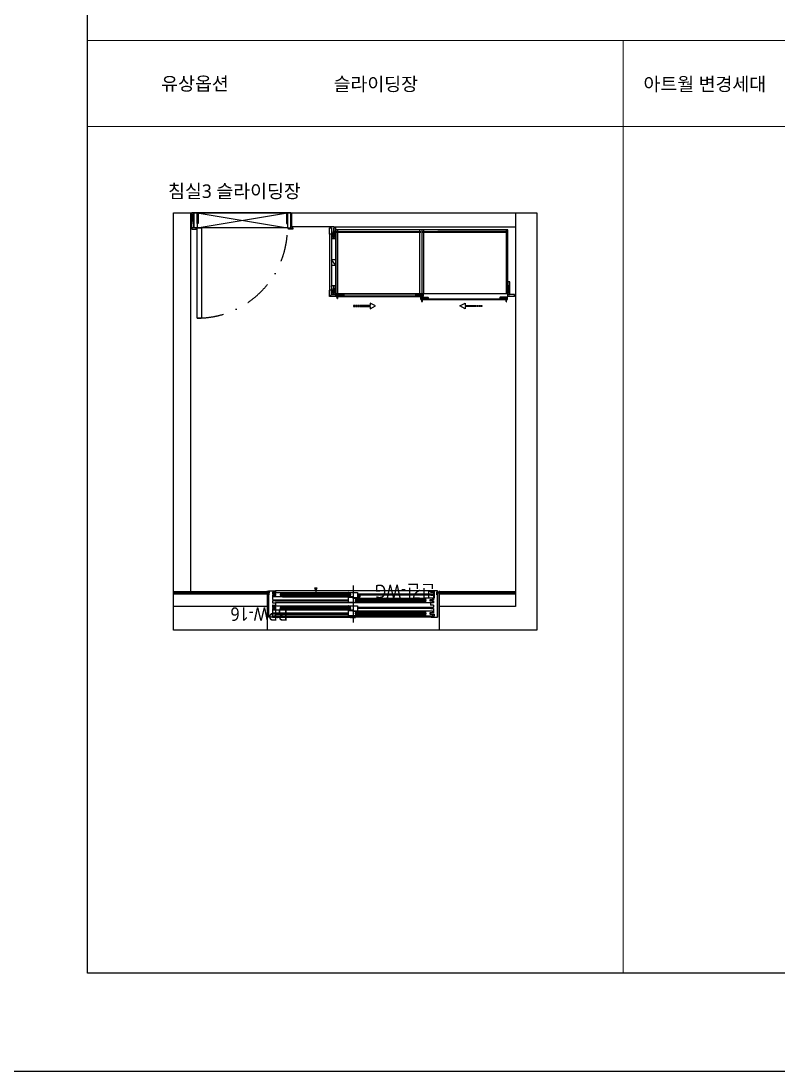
# Model space of a CAD drawing. Header units: millimetres. Extents: x -33000 to 294000, y 0 to 42408.
# Drawn here: x 84617 to 91656, y 0 to 9761 of the extents above; entities that cross this region are included whole.
import ezdxf
from ezdxf.enums import TextEntityAlignment as Align

# ---------------------------------------------------------------- set-up
doc = ezdxf.new("R2010")
doc.units = ezdxf.units.MM
doc.header["$LTSCALE"] = 50
doc.linetypes.add('DASHDOTX2', pattern=[2, 1, -0.5, 0, -0.5])
doc.layers.add('arch', color=8, linetype='Continuous')
doc.layers.add('실명', color=9, linetype='Continuous')
doc.layers.add('cloud', color=7, linetype='Continuous', true_color=0xb3ef8f, plot=False)
doc.styles.add('FORTELINE', font='malgun.ttf')
doc.styles.add('XR-Unit-Plan$0$맑은 고딕', font='malgun.ttf')
doc.styles.add('맑은고딕', font='malgun.ttf')

msp = doc.modelspace()

# ---------------------------------------------------------------- hatches: boundary and pattern name
at = {"layer": 'arch'}
h = msp.add_hatch(color=256, dxfattribs=at)
h.dxf.hatch_style = 1
h.paths.add_polyline_path([(87370.4, 4489.2), (87345.4, 4489.2), (87357.9, 4464.2)])

# ---------------------------------------------------------------- linework, layer by layer
at = {"layer": 'arch', "linetype": 'ByBlock', "lineweight": 5}
for p, q in [((85235, 9579.2), (87235, 9579.2)), ((85235, 8779.2), (85235, 9579.2)), ((85235, 9579.2), (99203.9, 9579.2)), ((90215, 9579.2), (90215, 909.2)), ((87235, 8779.2), (85235, 8779.2)), ((85235, 8779.2), (99203.9, 8779.2))]:
    msp.add_line(p, q, dxfattribs=at)
at = {"layer": 'arch', "ltscale": 25}
for p, q in [((86035, 7979.2), (89415, 7979.2)), ((86035, 4099.2), (86035, 7979.2)), ((89415, 7979.2), (89415, 4099.2)), ((89415, 4099.2), (86035, 4099.2))]:
    msp.add_line(p, q, dxfattribs=at)
at = {"layer": 'arch'}
for p, q in [((86195, 7969.2), (86195, 4454.2)), ((87135, 7849.2), (87135, 7969.2)), ((89215, 7979.2), (89215, 4319.2)), ((87525, 7849.2), (87135, 7849.2)), ((87485, 7779.2), (87485, 7839.2)), ((87485, 7839.2), (87505, 7839.2)), ((87505, 7839.2), (87505, 7219.2)), ((87523, 7739.4), (87505, 7839.2)), ((87505, 7839.2), (87505, 7739.4)), ((87523, 7839.2), (87523, 7739.4)), ((87525, 7849.2), (89215, 7849.2)), ((87545, 7839.2), (87527, 7839.2)), ((87527, 7839.2), (87527, 7739.5)), ((87545, 7739.5), (87527, 7839.2)), ((87545, 7739.5), (87545, 7839.2)), ((87545, 7199.2), (87545, 7819.2)), ((87563, 7819.2), (87545, 7819.2)), ((87545, 7819.2), (87545, 7229.2)), ((89145, 7819.2), (87545, 7819.2)), ((87563, 7801.2), (87563, 7819.2)), ((88327, 7819.2), (87563, 7819.2)), ((88327, 7801.2), (88327, 7819.2)), ((88363, 7819.2), (88327, 7819.2)), ((88345, 7819.2), (88345, 7229.2)), ((88492, 7819.2), (88363, 7819.2)), ((88363, 7801.2), (88363, 7819.2)), ((88492, 7819.2), (89145, 7819.2)), ((89145, 7819.2), (89127, 7819.2)), ((89127, 7819.2), (89127, 7801.2)), ((89145, 7199.2), (89145, 7819.2)), ((87505, 7779.4), (87485, 7779.2)), ((87490, 7779.2), (87487, 7779.2)), ((87487, 7779.2), (87487, 7259.2)), ((87490, 7259.2), (87490, 7779.2)), ((87505, 7739.4), (87523, 7739.4)), ((87527, 7739.5), (87545, 7739.5)), ((88334.9, 7801.2), (87553.8, 7801.2)), ((87553.8, 7801.2), (87553.8, 7798.2)), ((87553.8, 7798.2), (88334.9, 7798.2)), ((87563, 7229.2), (87563, 7798.2)), ((88327, 7229.2), (88327, 7798.2)), ((88334.9, 7798.2), (88334.9, 7801.2)), ((89134.9, 7801.2), (88353.8, 7801.2)), ((88353.8, 7801.2), (88353.8, 7798.2)), ((88353.8, 7798.2), (89134.9, 7798.2)), ((88363, 7229.2), (88363, 7798.2)), ((89127, 7798.2), (89127, 7229.2)), ((89134.9, 7798.2), (89134.9, 7801.2)), ((87545, 7490.8), (87505, 7540.9)), ((87505, 7540.9), (87505, 7490.8)), ((87545, 7540.9), (87505, 7540.9)), ((87545, 7540.9), (87545, 7490.8)), ((87505, 7490.8), (87545, 7490.8)), ((89163, 7337.2), (89145, 7337.2)), ((89145, 7337.2), (89145, 7219.2)), ((89163, 7219.2), (89145, 7337.2)), ((89163, 7219.2), (89163, 7337.2)), ((87505, 7259.2), (87485, 7259.2)), ((87485, 7199.2), (87485, 7259.2)), ((87487, 7259.2), (87490, 7259.2)), ((87523, 7299.2), (87505, 7299.2)), ((87505, 7299.2), (87505, 7219.2)), ((87523, 7219.2), (87505, 7299.2)), ((87505, 7219.2), (87505, 7259.2)), ((87527, 7299.2), (87523, 7299.2)), ((87523, 7299.2), (87523, 7219.2)), ((87545, 7299.2), (87527, 7299.2)), ((87527, 7299.2), (87527, 7219.2)), ((87545, 7219.2), (87527, 7299.2)), ((87545, 7219.2), (87545, 7299.2)), ((87545, 7229.2), (87563, 7229.2)), ((87563, 7229.2), (88538, 7229.2)), ((88327, 7229.2), (88363, 7229.2)), ((88538, 7229.2), (89145, 7229.2)), ((89127, 7229.2), (89145, 7229.2)), ((87505, 7219.2), (87485, 7199.2)), ((87545, 7199.2), (87485, 7199.2)), ((87505, 7219.2), (87523, 7219.2)), ((87523, 7219.2), (87527, 7219.2)), ((87527, 7219.2), (87545, 7219.2)), ((87545, 7219.2), (87545, 7199.2)), ((87547.6, 7201.7), (87547.6, 7219.7)), ((87548.8, 7214.5), (87548.8, 7209.9)), ((87548.8, 7208.3), (87548.8, 7201.9)), ((87549.1, 7221.2), (87616.1, 7221.2)), ((87549.1, 7219.1), (87549.1, 7216.7)), ((87551.1, 7214.8), (87549.1, 7214.8)), ((87549.1, 7209.6), (87616.1, 7209.6)), ((87616.1, 7208.6), (87549.1, 7208.6)), ((87549.1, 7201.6), (87559.3, 7201.6)), ((87554.4, 7200.2), (87549.1, 7200.2)), ((87594.4, 7219.4), (87549.4, 7219.4)), ((87549.4, 7216.4), (87551.1, 7216.4)), ((87549.8, 7201.6), (88353.6, 7201.6)), ((87549.9, 7207.6), (88354.4, 7207.6)), ((87549.9, 7207.6), (87549.9, 7201.6)), ((87551.4, 7216.1), (87551.4, 7215.1)), ((87558.4, 7183.3), (87558.4, 7190.1)), ((87559.6, 7201.3), (87559.6, 7181.5)), ((88327, 7221.2), (87563, 7221.2)), ((87615.8, 7219.4), (87594.4, 7219.4)), ((87613.5, 7215.1), (87613.5, 7216.1)), ((87613.8, 7216.4), (87615.8, 7216.4)), ((87615.8, 7214.8), (87613.8, 7214.8)), ((87616.1, 7216.7), (87616.1, 7219.1)), ((87616.1, 7211.9), (87616.1, 7214.5)), ((87616.4, 7209.9), (87616.4, 7211.4)), ((87617.6, 7219.7), (87617.6, 7210.1)), ((88287.3, 7219.7), (88287.3, 7210.1)), ((88288, 7209.9), (88288, 7211.4)), ((88288.3, 7216.7), (88288.3, 7219.1)), ((88288.3, 7211.9), (88288.3, 7214.5)), ((88355.3, 7209.6), (88288.3, 7209.6)), ((88288.5, 7209.9), (88288.5, 7211.4)), ((88288.6, 7219.4), (88310, 7219.4)), ((88290.6, 7216.4), (88288.6, 7216.4)), ((88288.6, 7214.8), (88290.6, 7214.8)), ((88314.3, 7221.2), (88288.8, 7221.2)), ((88288.8, 7216.7), (88288.8, 7219.1)), ((88288.8, 7211.9), (88288.8, 7214.5)), ((88355.8, 7209.6), (88288.8, 7209.6)), ((88288.8, 7208.6), (88355.8, 7208.6)), ((88289.1, 7219.4), (88310.5, 7219.4)), ((88291.1, 7216.4), (88289.1, 7216.4)), ((88289.1, 7214.8), (88291.1, 7214.8)), ((88290.9, 7215.1), (88290.9, 7216.1)), ((88291.4, 7215.1), (88291.4, 7216.1)), ((88310, 7219.4), (88355, 7219.4)), ((88310.5, 7219.4), (88355.5, 7219.4)), ((88355.8, 7221.2), (88314.3, 7221.2)), ((88334.7, 7173.1), (88334.7, 7191.1)), ((88335.9, 7185.9), (88335.9, 7181.3)), ((88335.9, 7179.7), (88335.9, 7173.3)), ((88336.2, 7192.6), (88403.2, 7192.6)), ((88336.2, 7190.5), (88336.2, 7188.1)), ((88338.2, 7186.2), (88336.2, 7186.2)), ((88336.2, 7181), (88403.2, 7181)), ((88403.2, 7180), (88336.2, 7180)), ((88336.2, 7173), (88346.4, 7173)), ((88341.5, 7171.6), (88336.2, 7171.6)), ((88381.5, 7190.8), (88336.5, 7190.8)), ((88336.5, 7187.8), (88338.2, 7187.8)), ((88337, 7179), (88337, 7173)), ((88337, 7179), (89138, 7179)), ((88338.5, 7187.5), (88338.5, 7186.5)), ((88345.3, 7201.3), (88345.3, 7200.5)), ((88345.5, 7154.7), (88345.5, 7161.5)), ((88355.8, 7201.6), (88345.6, 7201.6)), ((88345.6, 7200.2), (88355.8, 7200.2)), ((88346.7, 7173), (88443.2, 7173)), ((88346.7, 7172.7), (88346.7, 7152.9)), ((88353, 7216.1), (88353, 7215.1)), ((88355, 7216.4), (88353.3, 7216.4)), ((88353.3, 7214.8), (88355.3, 7214.8)), ((88353.5, 7216.1), (88353.5, 7215.1)), ((88355.5, 7216.4), (88353.8, 7216.4)), ((88353.8, 7214.8), (88355.8, 7214.8)), ((88354.4, 7208.6), (88354.4, 7201.6)), ((88355.3, 7219.1), (88355.3, 7216.7)), ((88355.6, 7214.5), (88355.6, 7209.9)), ((88355.8, 7219.1), (88355.8, 7216.7)), ((88356.1, 7214.5), (88356.1, 7209.9)), ((88356.1, 7208.3), (88356.1, 7201.9)), ((88357.3, 7201.7), (88357.3, 7219.7)), ((88402.9, 7190.8), (88381.5, 7190.8)), ((88400.6, 7186.5), (88400.6, 7187.5)), ((88400.9, 7187.8), (88402.9, 7187.8)), ((88402.9, 7186.2), (88400.9, 7186.2)), ((88403.2, 7188.1), (88403.2, 7190.5)), ((88403.2, 7183.3), (88403.2, 7185.9)), ((88403.5, 7181.3), (88403.5, 7182.8)), ((88404.7, 7191.1), (88404.7, 7181.5)), ((88443.2, 7173), (89137.1, 7173)), ((89070.4, 7191.1), (89070.4, 7181.5)), ((89071.6, 7181.3), (89071.6, 7182.8)), ((89138.9, 7192.6), (89071.9, 7192.6)), ((89071.9, 7188.1), (89071.9, 7190.5)), ((89071.9, 7183.3), (89071.9, 7185.9)), ((89138.9, 7181), (89071.9, 7181)), ((89071.9, 7180), (89138.9, 7180)), ((89072.2, 7190.8), (89093.6, 7190.8)), ((89074.2, 7187.8), (89072.2, 7187.8)), ((89072.2, 7186.2), (89074.2, 7186.2)), ((89074.5, 7186.5), (89074.5, 7187.5)), ((89093.6, 7190.8), (89138.6, 7190.8)), ((89128.4, 7172.7), (89128.4, 7152.9)), ((89138.9, 7173), (89128.7, 7173)), ((89129.6, 7154.7), (89129.6, 7161.5)), ((89133.6, 7171.6), (89138.9, 7171.6)), ((89136.6, 7187.5), (89136.6, 7186.5)), ((89138.6, 7187.8), (89136.9, 7187.8)), ((89136.9, 7186.2), (89138.9, 7186.2)), ((89138, 7173), (89138, 7179)), ((89138.9, 7190.5), (89138.9, 7188.1)), ((89139.2, 7185.9), (89139.2, 7181.3)), ((89139.2, 7179.7), (89139.2, 7173.3)), ((89140.4, 7173.1), (89140.4, 7191.1)), ((89145, 7219.2), (89163, 7219.2)), ((89205, 7219.2), (89145, 7219.2)), ((89205, 7199.2), (89145, 7199.2)), ((89205, 7199.2), (89205, 7219.2)), ((87705, 4514.2), (87705, 4169.2)), ((86905, 4454.2), (86035, 4454.2)), ((86905, 4444.2), (86035, 4444.2)), ((86905, 4434.2), (86035, 4434.2)), ((86905, 4464.2), (86905, 4454.2)), ((86926, 4454.2), (86905, 4454.2)), ((86905, 4444.7), (86905, 4219.2)), ((86926, 4444.7), (86905, 4444.7)), ((86920, 4464.2), (86984, 4464.2)), ((86920, 4454.2), (86920, 4464.2)), ((86920, 4454.2), (86926, 4454.2)), ((86920, 4444.7), (86920, 4219.2)), ((86920, 4219.2), (86920, 4426.2)), ((86926, 4426.2), (86920, 4426.2)), ((86926, 4454.2), (86926, 4444.7)), ((86926, 4426.2), (86926, 4454.2)), ((86984, 4452.2), (86958, 4452.2)), ((86965, 4437.2), (86965, 4448.7)), ((88426, 4464.2), (86984, 4464.2)), ((86985, 4463.2), (86985, 4453.2)), ((87041.3, 4417.2), (87041.3, 4439.2)), ((87674.5, 4439.2), (87041.3, 4439.2)), ((87674.5, 4433.2), (87041.3, 4433.2)), ((87674.5, 4423.2), (87041.3, 4423.2)), ((87674.5, 4417.2), (87041.3, 4417.2)), ((87048, 4441.8), (87050.6, 4439.2)), ((87048, 4414.7), (87050.6, 4417.2)), ((87049.5, 4449.2), (87663, 4449.2)), ((87049.5, 4408.2), (87663, 4408.2)), ((87051.3, 4423.2), (87051.3, 4433.2)), ((87357.9, 4464.2), (87357.9, 4439.2)), ((87664.5, 4441.8), (87661.9, 4439.2)), ((87664.5, 4414.7), (87661.9, 4417.2)), ((87663, 4449.2), (87747, 4449.2)), ((87664.5, 4448.2), (87663, 4448.2)), ((87663, 4409.2), (87664.5, 4409.2)), ((87706.6, 4408.2), (87663, 4408.2)), ((87664.5, 4441.7), (87664.5, 4448.2)), ((87664.5, 4423.2), (87664.5, 4433.2)), ((87664.5, 4409.2), (87664.5, 4415.7)), ((87669.5, 4441.2), (87665, 4441.2)), ((87665, 4416.2), (87669.5, 4416.2)), ((87681, 4444.2), (87666, 4444.2)), ((87666, 4444.2), (87666, 4443.2)), ((87666, 4414.2), (87666, 4413.2)), ((87666, 4413.2), (87681, 4413.2)), ((87666.5, 4442.7), (87669.5, 4442.7)), ((87669.5, 4414.7), (87666.5, 4414.7)), ((87669.5, 4442.7), (87669.5, 4441.2)), ((87669.5, 4416.2), (87669.5, 4414.7)), ((87674.5, 4417.2), (87674.5, 4439.2)), ((87681.5, 4433), (87681.5, 4443.7)), ((87681.5, 4413.7), (87681.5, 4423.4)), ((87684.7, 4430.9), (87681.8, 4432.6)), ((87681.8, 4423.9), (87684.7, 4425.6)), ((87685, 4426), (87685, 4430.4)), ((87702, 4401.2), (87702, 4401.3)), ((87702.4, 4401.8), (87711, 4402.7)), ((87711, 4399.7), (87702.4, 4400.7)), ((87711, 4404.2), (87706.6, 4408.2)), ((87711, 4402.7), (87711, 4404.2)), ((87747, 4399.7), (87711, 4399.7)), ((87747, 4397.2), (88360.5, 4397.2)), ((87747.5, 4448.7), (87747.5, 4400.2)), ((88428.5, 4433.7), (87747.5, 4433.7)), ((87758.4, 4423.7), (87759.7, 4423.7)), ((87766, 4404.5), (87758.4, 4404.2)), ((87759.7, 4426.6), (87759.7, 4406.5)), ((87759.7, 4406.5), (87759.7, 4404.2)), ((87759.7, 4406.5), (87762, 4406.5)), ((87765.9, 4427.6), (87760.7, 4427.6)), ((87763.9, 4408), (87766.8, 4426.4)), ((87766.9, 4426.6), (87766.9, 4405.5)), ((88428.5, 4423.7), (87766.9, 4423.7)), ((88425, 4463.2), (88425, 4453.2)), ((88490, 4464.2), (88426, 4464.2)), ((88426, 4452.2), (88452, 4452.2)), ((88445, 4385.2), (88445, 4396.7)), ((88484, 4454.2), (88505, 4454.2)), ((88484, 4454.2), (88484, 4444.7)), ((88490, 4454.2), (88484, 4454.2)), ((88484, 4426.2), (88484, 4454.2)), ((88484, 4444.7), (88505, 4444.7)), ((88484, 4426.2), (88490, 4426.2)), ((88490, 4454.2), (88490, 4464.2)), ((88490, 4444.7), (88490, 4219.2)), ((88490, 4219.2), (88490, 4426.2)), ((88505, 4464.2), (88505, 4454.2)), ((89215, 4454.2), (88505, 4454.2)), ((88505, 4444.7), (88505, 4219.2)), ((89215, 4444.2), (88505, 4444.2)), ((89215, 4434.2), (88505, 4434.2)), ((86905, 4319.2), (86035, 4319.2)), ((86905, 4319.2), (86905, 4099.2)), ((86957, 4329.7), (86957, 4311.2)), ((86957, 4299.2), (86957, 4259.2)), ((86958, 4330.7), (86984, 4330.7)), ((86958, 4310.2), (86981.5, 4310.2)), ((86981.5, 4300.2), (86958, 4300.2)), ((86981.5, 4381.7), (87662.5, 4381.7)), ((86981.5, 4371.7), (87662.5, 4371.7)), ((86982, 4309.7), (86982, 4309.1)), ((86982, 4301.3), (86982, 4300.7)), ((88426, 4351.2), (86984, 4351.2)), ((87041.3, 4293.7), (87041.3, 4315.7)), ((87674.5, 4315.7), (87041.3, 4315.7)), ((87674.5, 4309.7), (87041.3, 4309.7)), ((87674.5, 4299.7), (87041.3, 4299.7)), ((87048, 4318.3), (87050.6, 4315.7)), ((87049.5, 4325.7), (87663, 4325.7)), ((87051.3, 4299.7), (87051.3, 4309.7)), ((87664.5, 4318.3), (87661.9, 4315.7)), ((87663, 4325.7), (87747, 4325.7)), ((87664.5, 4324.7), (87663, 4324.7)), ((87664.5, 4318.2), (87664.5, 4324.7)), ((87664.5, 4299.7), (87664.5, 4309.7)), ((87669.5, 4317.7), (87665, 4317.7)), ((87681, 4320.7), (87666, 4320.7)), ((87666, 4320.7), (87666, 4319.7)), ((87666.5, 4319.2), (87669.5, 4319.2)), ((87669.5, 4319.2), (87669.5, 4317.7)), ((87674.5, 4293.7), (87674.5, 4315.7)), ((87681.5, 4309.5), (87681.5, 4320.2)), ((87681.5, 4290.2), (87681.5, 4299.9)), ((87684.7, 4307.4), (87681.8, 4309.1)), ((87681.8, 4300.4), (87684.7, 4302.1)), ((87685, 4302.5), (87685, 4306.9)), ((87735.5, 4365.7), (87735.5, 4387.7)), ((88372, 4387.7), (87735.5, 4387.7)), ((88372, 4381.7), (87735.5, 4381.7)), ((88372, 4371.7), (87735.5, 4371.7)), ((88372, 4365.7), (87735.5, 4365.7)), ((87745.5, 4390.3), (87748.1, 4387.7)), ((87745.5, 4371.7), (87745.5, 4381.7)), ((87745.5, 4363.2), (87748.1, 4365.7)), ((88360.5, 4356.2), (87747, 4356.2)), ((87747.5, 4325.2), (87747.5, 4276.7)), ((88428.5, 4310.2), (87747.5, 4310.2)), ((88428.5, 4300.2), (87747.5, 4300.2)), ((88362, 4390.3), (88359.4, 4387.7)), ((88362, 4363.2), (88359.4, 4365.7)), ((88362, 4371.7), (88362, 4381.7)), ((88372, 4365.7), (88372, 4387.7)), ((88452, 4330.7), (88426, 4330.7)), ((88428, 4309.7), (88428, 4309.1)), ((88428, 4301.3), (88428, 4300.7)), ((88452, 4310.2), (88428.5, 4310.2)), ((88428.5, 4300.2), (88452, 4300.2)), ((88453, 4329.7), (88453, 4311.2)), ((88453, 4299.2), (88453, 4259.2)), ((89215, 4319.2), (88505, 4319.2)), ((88505, 4319.2), (88505, 4099.2)), ((86978, 4219.2), (86920, 4219.2)), ((86952, 4247.2), (86952, 4228.2)), ((86981.5, 4248.2), (86953, 4248.2)), ((86953, 4227.2), (86978, 4227.2)), ((86956, 4228.7), (86956, 4230.7)), ((86956.5, 4231.2), (86958.5, 4231.2)), ((86978.5, 4228.2), (86956.5, 4228.2)), ((86956.5, 4218.2), (86978.5, 4218.2)), ((86995, 4217.2), (86956.5, 4217.2)), ((86958.5, 4230.4), (86957, 4230.4)), ((86957, 4230.4), (86957, 4229.2)), ((86957, 4229.2), (86978.5, 4229.2)), ((86958, 4258.2), (86981.5, 4258.2)), ((86958.5, 4231.2), (86958.5, 4230.4)), ((86979, 4229.7), (86979, 4230.7)), ((86979, 4218.7), (86979, 4227.7)), ((86979, 4226.2), (86979, 4220.2)), ((86979.5, 4231.2), (86993, 4231.2)), ((86981.5, 4258.2), (87662.5, 4258.2)), ((86981.5, 4248.2), (87662.5, 4248.2)), ((86982, 4257.7), (86982, 4257.1)), ((86982, 4249.3), (86982, 4248.7)), ((86994, 4230.2), (86994, 4224.7)), ((87001.5, 4227.2), (86994, 4227.2)), ((86994, 4222.7), (86994, 4218.2)), ((86994, 4218.2), (86995, 4218.2)), ((86994.5, 4224.2), (87001, 4224.2)), ((87001, 4223.2), (86994.5, 4223.2)), ((87686.5, 4217.2), (86998, 4217.2)), ((87001, 4218.2), (87001.5, 4218.2)), ((87001.5, 4217.2), (87001, 4217.2)), ((87001.5, 4224.7), (87001.5, 4228.7)), ((87001.5, 4218.2), (87001.5, 4222.7)), ((87002.5, 4228.7), (87002.5, 4218.2)), ((87681.9, 4227.2), (87002.5, 4227.2)), ((87681.9, 4219.2), (87002.5, 4219.2)), ((87674.5, 4293.7), (87041.3, 4293.7)), ((87048, 4291.2), (87050.6, 4293.7)), ((87663, 4284.7), (87049.5, 4284.7)), ((87664.5, 4291.2), (87661.9, 4293.7)), ((87663, 4285.7), (87664.5, 4285.7)), ((87706.6, 4284.7), (87663, 4284.7)), ((87664.5, 4285.7), (87664.5, 4292.2)), ((87665, 4292.7), (87669.5, 4292.7)), ((87666, 4290.7), (87666, 4289.7)), ((87666, 4289.7), (87681, 4289.7)), ((87669.5, 4291.2), (87666.5, 4291.2)), ((87669.5, 4292.7), (87669.5, 4291.2)), ((87681.9, 4228.7), (87681.9, 4218.2)), ((87682.9, 4224.7), (87682.9, 4228.7)), ((87690.4, 4227.2), (87682.9, 4227.2)), ((87682.9, 4218.2), (87682.9, 4222.7)), ((87683.4, 4218.2), (87682.9, 4218.2)), ((87682.9, 4217.2), (87683.4, 4217.2)), ((87689.9, 4224.2), (87683.4, 4224.2)), ((87683.4, 4223.2), (87689.9, 4223.2)), ((87690.4, 4218.2), (87689.4, 4218.2)), ((87689.4, 4217.2), (87727.9, 4217.2)), ((87690.4, 4230.2), (87690.4, 4224.7)), ((87690.4, 4222.7), (87690.4, 4218.2)), ((87704.9, 4231.2), (87691.4, 4231.2)), ((87702, 4277.7), (87702, 4277.8)), ((87702.4, 4278.3), (87711, 4279.2)), ((87711, 4276.2), (87702.4, 4277.2)), ((87705.4, 4229.7), (87705.4, 4230.7)), ((87705.4, 4218.7), (87705.4, 4227.7)), ((88432, 4219.2), (87705.4, 4219.2)), ((87727.4, 4229.2), (87705.9, 4229.2)), ((87705.9, 4228.2), (87727.9, 4228.2)), ((87727.9, 4218.2), (87705.9, 4218.2)), ((87711, 4280.7), (87706.6, 4284.7)), ((87711, 4279.2), (87711, 4280.7)), ((87747, 4276.2), (87711, 4276.2)), ((87727.9, 4231.2), (87725.9, 4231.2)), ((87725.9, 4231.2), (87725.9, 4230.4)), ((87725.9, 4230.4), (87727.4, 4230.4)), ((87727.4, 4230.4), (87727.4, 4229.2)), ((87728.4, 4228.7), (87728.4, 4230.7)), ((87735.5, 4242.2), (87735.5, 4264.2)), ((88372, 4264.2), (87735.5, 4264.2)), ((88372, 4258.2), (87735.5, 4258.2)), ((88372, 4248.2), (87735.5, 4248.2)), ((88372, 4242.2), (87735.5, 4242.2)), ((87745.5, 4266.8), (87748.1, 4264.2)), ((87745.5, 4248.2), (87745.5, 4258.2)), ((87745.5, 4239.7), (87748.1, 4242.2)), ((88360.5, 4273.7), (87747, 4273.7)), ((88360.5, 4232.7), (87747, 4232.7)), ((88362, 4266.8), (88359.4, 4264.2)), ((88362, 4239.7), (88359.4, 4242.2)), ((88362, 4248.2), (88362, 4258.2)), ((88372, 4242.2), (88372, 4264.2)), ((88428, 4257.7), (88428, 4257.1)), ((88428, 4249.3), (88428, 4248.7)), ((88452, 4258.2), (88428.5, 4258.2)), ((88428.5, 4248.2), (88457, 4248.2)), ((88431, 4226.2), (88431, 4220.2)), ((88457, 4227.2), (88432, 4227.2)), ((88432, 4219.2), (88490, 4219.2)), ((88458, 4247.2), (88458, 4228.2))]:
    msp.add_line(p, q, dxfattribs=at)
for points in [[(86205, 7979.2), (86225, 7979.2), (86225, 7839.2), (86205, 7839.2), (86205, 7979.2), (86225, 7839.2)], [(86255, 7979.2), (86260, 7979.2), (86260, 7974.2), (86265, 7974.2), (86265, 7879.2), (86255, 7879.2), (86255, 7979.2)], [(87095, 7979.2), (87090, 7979.2), (87090, 7974.2), (87085, 7974.2), (87085, 7879.2), (87095, 7879.2), (87095, 7979.2)], [(86965.5, 4449.2), (87049.5, 4449.2)], [(87049.5, 4408.2), (86965.5, 4408.2)], [(87747.5, 4427.7), (87758.4, 4423.7), (87758.4, 4404.2), (87750.1, 4402.9)], [(87747.5, 4400.7), (87750.1, 4400.7), (87750.1, 4423.4), (87747.5, 4423.4)], [(86965.5, 4325.7), (87049.5, 4325.7)], [(88360.5, 4356.2), (88444.5, 4356.2)], [(87049.5, 4284.7), (86965.5, 4284.7)], [(88444.5, 4273.7), (88360.5, 4273.7)], [(88360.5, 4232.7), (88444.5, 4232.7)]]:
    msp.add_lwpolyline(points, dxfattribs=at)
at = {"layer": 'arch', "linetype": 'Continuous', "ltscale": 4}
for points in [[(86265, 7979.2), (86265, 7979.2), (86205, 7979.2)], [(87085, 7979.2), (87085, 7979.2), (87145, 7979.2)]]:
    msp.add_lwpolyline(points, dxfattribs=at)
at = {"layer": 'arch'}
for points in [[(86255, 7839.2), (86225, 7839.2), (86225, 7979.2), (86255, 7979.2)], [(87095, 7979.2), (86255, 7979.2), (87095, 7839.2), (86255, 7839.2)], [(87095, 7839.2), (87125, 7839.2), (87125, 7979.2), (87095, 7979.2)], [(86205, 7827.2), (86245, 7827.2), (86245, 7839.2), (86205, 7839.2)], [(87145, 7827.2), (87105, 7827.2), (87105, 7839.2), (87145, 7839.2)], [(87345.4, 4489.2), (87357.9, 4464.2), (87370.4, 4489.2)]]:
    msp.add_lwpolyline(points, close=True, dxfattribs=at)
at = {"layer": 'arch', "linetype": 'Continuous', "ltscale": 4}
msp.add_lwpolyline([(86255, 6999.2), (86255, 7839.2), (86295, 7839.2), (86295, 6999.2)], close=True, dxfattribs=at)
at = {"layer": 'arch', "elevation": 0}
for points in [[(87914.6, 7111.9), (87864.6, 7136.9), (87864.6, 7116.9), (87764.6, 7116.9), (87764.6, 7106.9), (87864.6, 7106.9), (87864.6, 7086.9), (87914.6, 7111.9)], [(88697.3, 7111.9), (88747.3, 7136.9), (88747.3, 7116.9), (88847.3, 7116.9), (88847.3, 7106.9), (88747.3, 7106.9), (88747.3, 7086.9), (88697.3, 7111.9)]]:
    msp.add_lwpolyline(points, dxfattribs=at)
for points in [[(87709.9, 7116.9), (87709.9, 7106.9), (87720.9, 7106.9), (87720.9, 7116.9)], [(87728.1, 7116.9), (87728.1, 7106.9), (87739.1, 7106.9), (87739.1, 7116.9)], [(87746.4, 7116.9), (87746.4, 7106.9), (87757.4, 7106.9), (87757.4, 7116.9)], [(88865.5, 7116.9), (88865.5, 7106.9), (88854.5, 7106.9), (88854.5, 7116.9)], [(88883.8, 7116.9), (88883.8, 7106.9), (88872.8, 7106.9), (88872.8, 7116.9)], [(88902, 7116.9), (88902, 7106.9), (88891, 7106.9), (88891, 7116.9)]]:
    msp.add_lwpolyline(points, close=True, dxfattribs=at)
at = {"layer": 'arch'}
for points in [[(86957, 4451.2), (86957, 4434.7, 0.414214), (86958, 4433.7)], [(86958, 4423.7, 0.414214), (86957, 4422.7), (86957, 4382.7)], [(86958, 4433.7), (86981.5, 4433.7, -0.414214), (86982, 4433.2), (86982, 4432.6, 0.341999), (86982.7, 4431.6, -0.774597), (86982.7, 4425.8, 0.341999), (86982, 4424.8), (86982, 4424.2, -0.414214), (86981.5, 4423.7), (86958, 4423.7)], [(86965, 4448.2), (86965, 4448.7, -0.414214), (86965.5, 4449.2)], [(86965.5, 4436.7, -0.414214), (86965, 4437.2)], [(86965, 4408.7), (86965, 4420.2, -0.414214), (86965.5, 4420.7)], [(86965.5, 4408.2, -0.414214), (86965, 4408.7)], [(86965.5, 4420.7), (86986.3, 4420.7, 0.414214), (86987.3, 4421.7), (86987.3, 4435.7, 0.414214), (86986.3, 4436.7), (86965.5, 4436.7)], [(87048, 4448.2), (87048, 4441.7, -0.414214), (87047.5, 4441.2), (87043, 4441.2), (87043, 4442.7), (87046, 4442.7, 0.414214), (87046.5, 4443.2), (87046.5, 4444.2), (87031.5, 4444.2, 0.414214), (87031, 4443.7), (87031, 4433.5, -0.269143), (87030.7, 4433.1), (87027.8, 4431.4, 0.269143), (87027.5, 4430.9), (87027.5, 4426.5, 0.269143), (87027.8, 4426.1), (87030.7, 4424.4, -0.269143), (87031, 4423.9), (87031, 4413.7, 0.414214), (87031.5, 4413.2), (87046.5, 4413.2), (87046.5, 4414.2, 0.414214), (87046, 4414.7), (87043, 4414.7), (87043, 4416.2), (87047.5, 4416.2, -0.414214), (87048, 4415.7), (87048, 4409.2)], [(87049.5, 4449.2, -0.414214), (87050, 4448.7, -0.414214), (87049.5, 4448.2), (87048, 4448.2)], [(87048, 4409.2), (87049.5, 4409.2, -1), (87049.5, 4408.2)], [(87745.5, 4363.7), (87745.5, 4357.2), (87747, 4357.2, -1), (87747, 4356.2), (87663, 4356.2, -0.414214), (87662.5, 4356.7), (87662.5, 4405.2, -0.414214), (87663, 4405.7), (87699, 4405.7), (87707.6, 4404.8, -0.382193), (87708, 4404.3), (87708, 4404.2, -0.382131), (87707.6, 4403.7), (87699, 4402.7), (87699, 4401.3), (87703.5, 4397.2), (87747, 4397.2, -0.414214), (87747.5, 4396.7, -0.414214), (87747, 4396.2), (87745.5, 4396.2), (87745.5, 4389.7)], [(88444.5, 4397.2), (88360.5, 4397.2, 0.414214), (88360, 4396.7, 0.414214), (88360.5, 4396.2), (88362, 4396.2)], [(88362, 4396.2), (88362, 4389.7, 0.414214), (88362.5, 4389.2), (88367, 4389.2), (88367, 4390.7), (88364, 4390.7, -0.414214), (88363.5, 4391.2), (88363.5, 4392.2), (88378.5, 4392.2, -0.414214), (88379, 4391.7), (88379, 4381.5, 0.269143), (88379.3, 4381.1), (88382.2, 4379.4, -0.269143), (88382.5, 4378.9), (88382.5, 4374.5, -0.269143), (88382.2, 4374.1), (88379.3, 4372.4, 0.269143), (88379, 4371.9), (88379, 4361.7, -0.414214), (88378.5, 4361.2), (88363.5, 4361.2), (88363.5, 4362.2, -0.414214), (88364, 4362.7), (88367, 4362.7), (88367, 4364.2), (88362.5, 4364.2, 0.414214), (88362, 4363.7)], [(88452, 4433.7), (88428.5, 4433.7, 0.414214), (88428, 4433.2), (88428, 4432.6, -0.341999), (88427.2, 4431.6, 0.774597), (88427.2, 4425.8, -0.341999), (88428, 4424.8), (88428, 4424.2, 0.414214), (88428.5, 4423.7), (88452, 4423.7)], [(88445, 4396.7, 0.414214), (88444.5, 4397.2)], [(88453, 4451.2), (88453, 4434.7, -0.414214), (88452, 4433.7)], [(88452, 4423.7, -0.414214), (88453, 4422.7), (88453, 4382.7)], [(86957, 4382.7, 0.414214), (86958, 4381.7)], [(86958, 4381.7), (86981.5, 4381.7, -0.414214), (86982, 4381.2), (86982, 4380.6, 0.341999), (86982.7, 4379.6, -0.774597), (86982.7, 4373.8, 0.341999), (86982, 4372.8), (86982, 4372.2, -0.414214), (86981.5, 4371.7), (86958, 4371.7, 0.414214), (86957, 4370.7), (86957, 4352.2, 0.414214), (86958, 4351.2)], [(86958, 4351.2), (86984, 4351.2, -0.414214), (86985, 4350.2), (86985, 4331.7)], [(86965, 4313.7), (86965, 4325.2, -0.414214), (86965.5, 4325.7)], [(86965.5, 4313.2, -0.414214), (86965, 4313.7)], [(86965, 4285.2), (86965, 4296.7, -0.414214), (86965.5, 4297.2)], [(86965.5, 4297.2), (86986.3, 4297.2, 0.414214), (86987.3, 4298.2), (86987.3, 4312.2, 0.414214), (86986.3, 4313.2), (86965.5, 4313.2)], [(87048, 4324.7), (87048, 4318.2, -0.414214), (87047.5, 4317.7), (87043, 4317.7), (87043, 4319.2), (87046, 4319.2, 0.414214), (87046.5, 4319.7), (87046.5, 4320.7), (87031.5, 4320.7, 0.414214), (87031, 4320.2), (87031, 4310, -0.269143), (87030.7, 4309.6), (87027.8, 4307.9, 0.269143), (87027.5, 4307.4), (87027.5, 4303, 0.269143), (87027.8, 4302.6), (87030.7, 4300.9, -0.269143), (87031, 4300.4), (87031, 4290.2, 0.414214), (87031.5, 4289.7), (87046.5, 4289.7), (87046.5, 4290.7, 0.414214), (87046, 4291.2), (87043, 4291.2), (87043, 4292.7), (87047.5, 4292.7, -0.414214), (87048, 4292.2), (87048, 4285.7)], [(87049.5, 4325.7, -0.414214), (87050, 4325.2, -0.414214), (87049.5, 4324.7), (87048, 4324.7)], [(87745.5, 4389.7, -0.414214), (87745, 4389.2), (87740.5, 4389.2), (87740.5, 4390.7), (87743.5, 4390.7, 0.414214), (87744, 4391.2), (87744, 4392.2), (87729, 4392.2, 0.414214), (87728.5, 4391.7), (87728.5, 4382, -0.269143), (87728.2, 4381.6), (87725.3, 4379.9, 0.269143), (87725, 4379.4), (87725, 4375, 0.269143), (87725.3, 4374.6), (87728.2, 4372.9, -0.269143), (87728.5, 4372.4), (87728.5, 4361.7, 0.414214), (87729, 4361.2), (87744, 4361.2), (87744, 4362.2, 0.414214), (87743.5, 4362.7), (87740.5, 4362.7), (87740.5, 4364.2), (87745, 4364.2, -0.414214), (87745.5, 4363.7)], [(88362, 4363.7), (88362, 4357.2), (88360.5, 4357.2, 1), (88360.5, 4356.2)], [(88444.5, 4368.7), (88423.7, 4368.7, -0.414214), (88422.7, 4369.7), (88422.7, 4383.7, -0.414214), (88423.7, 4384.7), (88444.5, 4384.7)], [(88452, 4381.7), (88428.5, 4381.7, 0.414214), (88428, 4381.2), (88428, 4380.6, -0.341999), (88427.2, 4379.6, 0.774597), (88427.2, 4373.8, -0.341999), (88428, 4372.8), (88428, 4372.2, 0.414214), (88428.5, 4371.7), (88452, 4371.7, -0.414214), (88453, 4370.7), (88453, 4352.2, -0.414214), (88452, 4351.2)], [(88452, 4351.2), (88426, 4351.2, 0.414214), (88425, 4350.2), (88425, 4331.7)], [(88444.5, 4384.7, 0.414214), (88445, 4385.2)], [(88445, 4356.7), (88445, 4368.2, 0.414214), (88444.5, 4368.7)], [(88444.5, 4356.2, 0.414214), (88445, 4356.7)], [(88453, 4382.7, -0.414214), (88452, 4381.7)], [(86965.5, 4284.7, -0.414214), (86965, 4285.2)], [(87048, 4285.7), (87049.5, 4285.7, -1), (87049.5, 4284.7)], [(87745.5, 4240.2), (87745.5, 4233.7), (87747, 4233.7, -1), (87747, 4232.7), (87663, 4232.7, -0.414214), (87662.5, 4233.2), (87662.5, 4281.7, -0.414214), (87663, 4282.2), (87699, 4282.2), (87707.6, 4281.3, -0.382193), (87708, 4280.8), (87708, 4280.7, -0.382131), (87707.6, 4280.2), (87699, 4279.2), (87699, 4277.8), (87703.5, 4273.7), (87747, 4273.7, -0.414214), (87747.5, 4273.2, -0.414214), (87747, 4272.7), (87745.5, 4272.7), (87745.5, 4269.2), (87745, 4268.7), (87745.5, 4268.2), (87745.5, 4266.2, -0.414214), (87745, 4265.7), (87740.5, 4265.7), (87740.5, 4267.2), (87743.5, 4267.2, 0.414214), (87744, 4267.7), (87744, 4268.7), (87729, 4268.7, 0.414214), (87728.5, 4268.2), (87728.5, 4258.5, -0.269143), (87728.2, 4258.1), (87725.3, 4256.4, 0.269143), (87725, 4255.9), (87725, 4251.5, 0.269143), (87725.3, 4251.1), (87728.2, 4249.4, -0.269143), (87728.5, 4248.9), (87728.5, 4238.2, 0.414214), (87729, 4237.7), (87744, 4237.7), (87744, 4238.7, 0.414214), (87743.5, 4239.2), (87740.5, 4239.2), (87740.5, 4240.7), (87745, 4240.7, -0.414214), (87745.5, 4240.2)], [(88360.5, 4273.7, 0.414214), (88360, 4273.2, 0.414214), (88360.5, 4272.7), (88362, 4272.7)], [(88362, 4233.7), (88360.5, 4233.7, 1), (88360.5, 4232.7)], [(88362, 4272.7), (88362, 4266.2, 0.414214), (88362.5, 4265.7), (88367, 4265.7), (88367, 4267.2), (88364, 4267.2, -0.414214), (88363.5, 4267.7), (88363.5, 4268.7), (88378.5, 4268.7, -0.414214), (88379, 4268.2), (88379, 4258, 0.269143), (88379.3, 4257.6), (88382.2, 4255.9, -0.269143), (88382.5, 4255.4), (88382.5, 4251, -0.269143), (88382.2, 4250.6), (88379.3, 4248.9, 0.269143), (88379, 4248.4), (88379, 4238.2, -0.414214), (88378.5, 4237.7), (88363.5, 4237.7), (88363.5, 4238.7, -0.414214), (88364, 4239.2), (88367, 4239.2), (88367, 4240.7), (88362.5, 4240.7, 0.414214), (88362, 4240.2), (88362, 4233.7)], [(88444.5, 4245.2), (88423.7, 4245.2, -0.414214), (88422.7, 4246.2), (88422.7, 4260.2, -0.414214), (88423.7, 4261.2), (88444.5, 4261.2)], [(88445, 4273.2, 0.414214), (88444.5, 4273.7)], [(88444.5, 4261.2, 0.414214), (88445, 4261.7), (88445, 4273.2)], [(88445, 4233.2), (88445, 4244.7, 0.414214), (88444.5, 4245.2)], [(88444.5, 4232.7, 0.414214), (88445, 4233.2)]]:
    msp.add_lwpolyline(points, format="xyb", dxfattribs=at)
for centre in [(86998, 4220.2), (87686.5, 4220.2)]:
    msp.add_circle(centre, 3, dxfattribs=at)
at = {"layer": 'arch', "linetype": 'DASHDOTX2', "ltscale": 5}
msp.add_arc((86255, 7839.2), 840, 270, 0, dxfattribs=at)
at = {"layer": 'arch'}
for centre, radius, start, end in [((87549.1, 7219.7), 1.5, 90, 180), ((87549.1, 7201.7), 1.5, 180, 270), ((87549.1, 7214.5), 0.3, 90, 180), ((87549.1, 7209.9), 0.3, 180, 270), ((87549.1, 7208.3), 0.3, 90, 180), ((87549.1, 7201.9), 0.3, 180, 270), ((87549.4, 7219.1), 0.3, 90, 180), ((87549.4, 7216.7), 0.3, 180, 270), ((87551.1, 7216.1), 0.3, 0, 90), ((87551.1, 7215.1), 0.3, 270, 0), ((87554.4, 7196.2), 4, 59.28036, 90), ((87556.3, 7199.4), 0.3, 22.07013, 59.28036), ((87533.4, 7190.1), 25, 0, 22.07013), ((87558.1, 7181.5), 1.5, 90, 0), ((87558.1, 7183.3), 0.3, 270, 0), ((87559.3, 7201.3), 0.3, 0, 90), ((87613.8, 7216.1), 0.3, 90, 180), ((87613.8, 7215.1), 0.3, 180, 270), ((87615.8, 7219.1), 0.3, 0, 90), ((87615.8, 7216.7), 0.3, 270, 0), ((87615.8, 7214.5), 0.3, 0, 90), ((87616.1, 7219.7), 1.5, 0, 90), ((87616.4, 7211.9), 0.3, 180, 240), ((87616.1, 7210.1), 1.5, 270, 0), ((87616.1, 7209.9), 0.3, 270, 0), ((87616.1, 7211.4), 0.3, 0, 60), ((88288.8, 7219.7), 1.5, 90, 180), ((88288.8, 7210.1), 1.5, 180, 270), ((88288.3, 7211.4), 0.3, 120, 180), ((88288.3, 7209.9), 0.3, 180, 270), ((88288, 7211.9), 0.3, 300, 0), ((88288.6, 7219.1), 0.3, 90, 180), ((88288.6, 7216.7), 0.3, 180, 270), ((88288.6, 7214.5), 0.3, 90, 180), ((88288.8, 7211.4), 0.3, 120, 180), ((88288.8, 7209.9), 0.3, 180, 270), ((88288.5, 7211.9), 0.3, 300, 0), ((88289.1, 7219.1), 0.3, 90, 180), ((88289.1, 7216.7), 0.3, 180, 270), ((88289.1, 7214.5), 0.3, 90, 180), ((88290.6, 7216.1), 0.3, 0, 90), ((88290.6, 7215.1), 0.3, 270, 0), ((88291.1, 7216.1), 0.3, 0, 90), ((88291.1, 7215.1), 0.3, 270, 0), ((88336.2, 7191.1), 1.5, 90, 180), ((88336.2, 7173.1), 1.5, 180, 270), ((88336.2, 7185.9), 0.3, 90, 180), ((88336.2, 7181.3), 0.3, 180, 270), ((88336.2, 7179.7), 0.3, 90, 180), ((88336.2, 7173.3), 0.3, 180, 270), ((88336.5, 7190.5), 0.3, 90, 180), ((88336.5, 7188.1), 0.3, 180, 270), ((88338.2, 7187.5), 0.3, 0, 90), ((88338.2, 7186.5), 0.3, 270, 0), ((88341.5, 7167.6), 4, 59.28036, 90), ((88343.4, 7170.8), 0.3, 22.07013, 59.28036), ((88320.5, 7161.5), 25, 0, 22.07013), ((88345.2, 7152.9), 1.5, 90, 0), ((88345.2, 7154.7), 0.3, 270, 0), ((88345.6, 7201.3), 0.3, 90, 180), ((88345.6, 7200.5), 0.3, 180, 270), ((88346.4, 7172.7), 0.3, 0, 90), ((88353.3, 7216.1), 0.3, 90, 180), ((88353.3, 7215.1), 0.3, 180, 270), ((88353.8, 7216.1), 0.3, 90, 180), ((88353.8, 7215.1), 0.3, 180, 270), ((88355, 7219.1), 0.3, 0, 90), ((88355, 7216.7), 0.3, 270, 0), ((88355.3, 7214.5), 0.3, 0, 90), ((88355.3, 7209.9), 0.3, 270, 0), ((88355.5, 7219.1), 0.3, 0, 90), ((88355.5, 7216.7), 0.3, 270, 0), ((88355.8, 7219.7), 1.5, 0, 90), ((88355.8, 7214.5), 0.3, 0, 90), ((88355.8, 7209.9), 0.3, 270, 0), ((88355.8, 7208.3), 0.3, 0, 90), ((88355.8, 7201.9), 0.3, 270, 0), ((88355.8, 7201.7), 1.5, 270, 0), ((88400.9, 7187.5), 0.3, 90, 180), ((88400.9, 7186.5), 0.3, 180, 270), ((88402.9, 7190.5), 0.3, 0, 90), ((88402.9, 7188.1), 0.3, 270, 0), ((88402.9, 7185.9), 0.3, 0, 90), ((88403.2, 7191.1), 1.5, 0, 90), ((88403.5, 7183.3), 0.3, 180, 240), ((88403.2, 7181.5), 1.5, 270, 0), ((88403.2, 7181.3), 0.3, 270, 0), ((88403.2, 7182.8), 0.3, 0, 60), ((89071.9, 7191.1), 1.5, 90, 180), ((89071.9, 7181.5), 1.5, 180, 270), ((89071.9, 7182.8), 0.3, 120, 180), ((89071.9, 7181.3), 0.3, 180, 270), ((89071.6, 7183.3), 0.3, 300, 0), ((89072.2, 7190.5), 0.3, 90, 180), ((89072.2, 7188.1), 0.3, 180, 270), ((89072.2, 7185.9), 0.3, 90, 180), ((89074.2, 7187.5), 0.3, 0, 90), ((89074.2, 7186.5), 0.3, 270, 0), ((89128.7, 7172.7), 0.3, 90, 180), ((89129.9, 7152.9), 1.5, 180, 90), ((89154.6, 7161.5), 25, 157.92987, 180), ((89129.9, 7154.7), 0.3, 180, 270), ((89131.7, 7170.8), 0.3, 120.71964, 157.92987), ((89133.6, 7167.6), 4, 90, 120.71964), ((89136.9, 7187.5), 0.3, 90, 180), ((89136.9, 7186.5), 0.3, 180, 270), ((89138.6, 7190.5), 0.3, 0, 90), ((89138.6, 7188.1), 0.3, 270, 0), ((89138.9, 7191.1), 1.5, 0, 90), ((89138.9, 7185.9), 0.3, 0, 90), ((89138.9, 7181.3), 0.3, 270, 0), ((89138.9, 7179.7), 0.3, 0, 90), ((89138.9, 7173.3), 0.3, 270, 0), ((89138.9, 7173.1), 1.5, 270, 0), ((86958, 4451.2), 1, 90, 180), ((86984, 4463.2), 1, 0, 90), ((86984, 4453.2), 1, 270, 0), ((87663, 4448.7), 0.5, 90, 270), ((87663, 4408.7), 0.5, 90, 270), ((87665, 4441.7), 0.5, 180, 270), ((87665, 4415.7), 0.5, 90, 180), ((87666.5, 4443.2), 0.5, 180, 270), ((87666.5, 4414.2), 0.5, 90, 180), ((87681, 4443.7), 0.5, 0, 90), ((87681, 4413.7), 0.5, 270, 0), ((87682, 4433), 0.5, 180, 240.25512), ((87682, 4423.4), 0.5, 119.74488, 180), ((87684.5, 4430.4), 0.5, 0, 60.25512), ((87684.5, 4426), 0.5, 299.74488, 360), ((87702.5, 4401.3), 0.5, 96.34639, 180), ((87702.5, 4401.2), 0.5, 180, 263.66601), ((87747, 4448.7), 0.5, 0, 90), ((87747, 4400.2), 0.5, 270, 0), ((87760.7, 4426.6), 1, 90, 180.08577), ((87762, 4408.4), 1.88, 270, 348.88011), ((87765.8, 4426.6), 1, 351.06348, 90), ((87765.9, 4426.6), 1, 0, 90), ((87765.9, 4405.5), 1, 272.27755, 0), ((88426, 4463.2), 1, 90, 180), ((88426, 4453.2), 1, 180, 270), ((88452, 4451.2), 1, 0, 90), ((86958, 4329.7), 1, 90, 180), ((86958, 4311.2), 1, 180, 270), ((86958, 4299.2), 1, 90, 180), ((86981.5, 4309.7), 0.5, 0, 90), ((86981.5, 4300.7), 0.5, 269.9997, 0), ((86983, 4309.1), 1, 180, 255.52249), ((86983, 4301.3), 1, 104.47751, 180), ((86982, 4305.2), 3, 284.47751, 75.52249), ((86984, 4331.7), 1, 270, 0), ((87663, 4325.2), 0.5, 90, 270), ((87665, 4318.2), 0.5, 180, 270), ((87666.5, 4319.7), 0.5, 180, 270), ((87681, 4320.2), 0.5, 0, 90), ((87682, 4309.5), 0.5, 180, 240.25512), ((87682, 4299.9), 0.5, 119.74488, 180), ((87684.5, 4306.9), 0.5, 0, 60.25512), ((87684.5, 4302.5), 0.5, 299.74488, 360), ((87747, 4325.2), 0.5, 0, 90), ((88426, 4331.7), 1, 180, 270), ((88428, 4305.2), 3, 104.47751, 255.52249), ((88427, 4309.1), 1, 284.47751, 0), ((88427, 4301.3), 1, 0, 75.52249), ((88428.5, 4309.7), 0.5, 90, 180), ((88428.5, 4300.7), 0.5, 180, 270.0003), ((88452, 4329.7), 1, 0, 90), ((88452, 4311.2), 1, 270, 0), ((88452, 4299.2), 1, 0, 90), ((86953, 4247.2), 1, 90, 180), ((86953, 4228.2), 1, 180, 270), ((86956.5, 4230.7), 0.5, 90, 180), ((86956.5, 4228.7), 0.5, 180, 270), ((86956.5, 4217.7), 0.5, 90, 270), ((86958, 4259.2), 1, 180, 270), ((86978, 4226.2), 1, 0, 90), ((86978, 4220.2), 1, 270, 0), ((86978.5, 4229.7), 0.5, 270, 0), ((86978.5, 4227.7), 0.5, 0, 90), ((86978.5, 4218.7), 0.5, 270, 0), ((86979.5, 4230.7), 0.5, 90, 180), ((86981.5, 4257.7), 0.5, 0, 90), ((86981.5, 4248.7), 0.5, 270, 0), ((86983, 4257.1), 1, 180, 255.52249), ((86983, 4249.3), 1, 104.47751, 180), ((86982, 4253.2), 3, 284.47751, 75.52249), ((86993, 4230.2), 1, 0, 90), ((86994.5, 4224.7), 0.5, 180, 270), ((86994.5, 4222.7), 0.5, 90, 180), ((86995, 4217.7), 0.5, 270, 89.99996), ((87001, 4217.7), 0.5, 90, 270), ((87001, 4224.7), 0.5, 270, 0), ((87001, 4222.7), 0.5, 0, 90), ((87002, 4228.7), 0.5, 0, 180.00002), ((87001.5, 4218.2), 1, 270, 0), ((87663, 4285.2), 0.5, 90, 270), ((87665, 4292.2), 0.5, 90, 180), ((87666.5, 4290.7), 0.5, 90, 180), ((87681, 4290.2), 0.5, 270, 0), ((87682.4, 4228.7), 0.5, 0, 180.00002), ((87682.9, 4218.2), 1, 180, 270), ((87683.4, 4224.7), 0.5, 180, 270), ((87683.4, 4222.7), 0.5, 90, 180), ((87683.4, 4217.7), 0.5, 270, 90), ((87689.4, 4217.7), 0.5, 90, 270), ((87689.9, 4224.7), 0.5, 270, 0), ((87689.9, 4222.7), 0.5, 0, 90), ((87691.4, 4230.2), 1, 90, 180), ((87702.5, 4277.8), 0.5, 96.34639, 180), ((87702.5, 4277.7), 0.5, 180, 263.66601), ((87704.9, 4230.7), 0.5, 0, 90), ((87705.9, 4229.7), 0.5, 180, 270), ((87705.9, 4227.7), 0.5, 90, 180), ((87705.9, 4218.7), 0.5, 180, 270), ((87727.9, 4230.7), 0.5, 0, 90), ((87727.9, 4228.7), 0.5, 270, 0), ((87727.9, 4217.7), 0.5, 270, 89.99996), ((87747, 4276.7), 0.5, 270, 0), ((88428, 4253.2), 3, 104.47751, 255.52249), ((88427, 4257.1), 1, 284.47751, 0), ((88427, 4249.3), 1, 0, 75.52249), ((88428.5, 4257.7), 0.5, 90, 180), ((88428.5, 4248.7), 0.5, 180, 270), ((88432, 4226.2), 1, 90, 180), ((88432, 4220.2), 1, 180, 270), ((88452, 4259.2), 1, 270, 0), ((88457, 4247.2), 1, 0, 90), ((88457, 4228.2), 1, 270, 0)]:
    msp.add_arc(centre, radius, start, end, dxfattribs=at)
at = {"layer": 'cloud'}
msp.add_line((-33000, 0), (294000, 0), dxfattribs=at)
msp.add_lwpolyline([(85235, 28850), (121950, 28850), (121950, 909.2), (85235, 909.2)], close=True, dxfattribs=at)

# ---------------------------------------------------------------- texts
at = {"layer": '실명', "style": 'FORTELINE'}
msp.add_text('유상옵션', height=125, dxfattribs=at).set_placement((86235, 9179.2), align=Align.MIDDLE_CENTER)
for s, p in [('슬라이딩장', (87524, 9112.6)), ('아트월 변경세대', (90404.9, 9112.6))]:
    msp.add_text(s, height=125, dxfattribs=at).set_placement(p)
at = {"layer": '실명', "ltscale": 25, "style": '맑은고딕'}
msp.add_text('침실3 슬라이딩장', height=125, dxfattribs=at).set_placement((85985, 8179.2), align=Align.MIDDLE_LEFT)
at = {"layer": '실명', "style": 'XR-Unit-Plan$0$맑은 고딕', "width": 0.9}
for s, p in [('민간-WG', (88480.1, 4458.1)), ('BPW-16', (87101, 4247.5))]:
    msp.add_text(s, height=125, rotation=180, dxfattribs=at).set_placement(p, align=Align.MIDDLE_LEFT)

doc.saveas('drawing.dxf')
